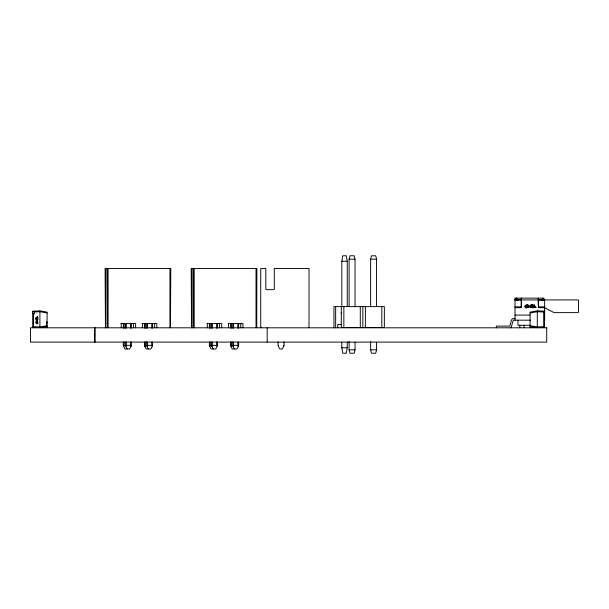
<?xml version="1.0" encoding="UTF-8"?>
<svg xmlns="http://www.w3.org/2000/svg" width="609" height="609" viewBox="0 0 609 609"><rect width="100%" height="100%" fill="white"/><g stroke="black" fill="none" stroke-linecap="round" stroke-linejoin="round"><path stroke-width="0.91" d="M37.073 319.847L37.377 320.113L37.271 318.857L37.986 318.842M521.274 307.682L521.357 298.144L521.274 307.682L515.008 307.682M37.218 317.289C38.177 317.099 36.494 317.434 37.073 318.294C38.154 318.606 37.788 315.652 37.073 316.931L37.667 317.335L37.073 316.931L37.575 316.741M37.469 321.423C37.834 322.526 37.872 320.25 36.875 320.806L35.916 321.719A0.99 0.99 0 0 0 35.847 322.488L36.433 323.661A0.792 0.792 0 0 0 37.598 323.6C39.083 322.922 36.205 320.753 37.271 322.458L37.431 323.288L36.707 323.501L36.197 321.811L37.088 321.072L37.583 321.818M36 319.291C37.629 320.715 34.561 318.469 36.669 318.058L35.984 317.791L36.669 317.434L35.984 317.791C37.111 317.715 36.829 320.326 35.984 320.197M39.905 327.771L39.905 310.887L32.696 311.229L32.696 327.421L35.398 327.566M540.883 327.612L544.484 327.421L544.484 311.229L537.283 310.856L537.283 327.802M37.073 320.197C37.986 320.677 37.918 318.263 37.286 319.421L37.377 319.862M544.484 313.064L544.248 313.643M341.832 306.616L341.832 261.208L342.791 255.78L346.3 255.78L347.252 261.208L347.252 306.616M347.252 342.182L347.252 347.792L346.3 353.22L342.791 353.22L341.832 347.792L341.832 342.182M530.378 304.934L530.378 305.984L531.292 304.957L532.51 304.934M530.919 306.601L530.378 306.601L530.378 307.644L531.665 307.164L531.139 306.951M531.505 304.919L531.969 304.934L531.969 305.984L530.926 305.863M533.849 307.53L533.278 307.644L533.278 306.601L533.819 306.601M349.109 306.616L349.109 259.168L349.954 255.78L354.194 255.78L355.039 259.168L355.039 306.616M370.63 306.616L370.63 259.168L371.475 255.78L375.715 255.78L376.56 259.168L376.56 306.616M355.039 342.327L355.039 349.832L354.194 353.22L349.954 353.22L349.109 349.832L349.109 341.824M376.56 342.327L376.56 349.832L375.715 353.22L371.475 353.22L370.63 349.832L370.63 341.824M46.078 326.272L45.66 326.698M170.421 327.657L170.794 268.493L105.098 268.493L105.471 327.657L105.943 327.802L105.943 268.493M256.732 327.421L256.876 268.493L191.18 268.493L191.553 327.657L192.025 327.802L192.025 268.493M532.319 306.913L532.647 307.964L533.004 306.898L532.761 307.461L532.076 306.883L531.847 307.484M534.093 305.139L533.788 305.984L534.184 304.934L534.588 305.984L534.184 304.934M535.41 306.807L535.105 307.644L535.501 306.601L535.905 307.644L535.501 306.601M37.689 318.202L37.271 318.477L37.644 318.606L37.377 317.959M283.992 345.668L282.332 348.98L279.79 348.98L278.13 345.668M125.713 346.087C126.817 344.998 130.044 344.945 131.148 346.087M144.744 346.087L147.035 345.592M146.898 346.087C148.002 344.945 151.222 344.998 152.326 346.087M209.641 346.087L211.94 345.592M211.795 346.087C212.899 344.983 216.126 344.983 217.23 346.087M230.826 346.087L233.118 345.592M232.981 346.087C234.084 344.998 237.304 344.945 238.408 346.087M170.733 327.277L169.949 327.802L169.949 268.493M256.815 327.277L256.031 327.802L256.031 268.493M32.696 327.421L33.495 326.622L33.495 313.909L32.696 313.064M544.484 311.229L543.685 312.036L543.685 326.622L544.484 327.421M518.396 299.933L515.008 299.933L516.782 299.841C517.719 297.139 514.917 298.372 515.008 299.925L521.357 299.841L515.008 299.841M261.253 327.277L260.728 327.802L260.728 268.493L265.813 268.493L265.813 288.826A0.845 0.845 0 0 0 266.658 289.671L273.433 289.671A0.845 0.845 0 0 0 274.286 288.826L274.286 268.493L309.022 268.493L309.022 327.802L308.497 327.277M123.688 345.882L125.857 345.592M125.842 345.882L126.314 345.592L126.314 341.923M144.873 345.882L145.345 345.592L145.345 341.923M211.924 345.882L212.396 345.592L212.396 341.923M233.102 345.882L233.574 345.592L233.574 341.923M46.421 327.802L47.099 327.124L47.099 312.128L39.905 310.887M534.329 307.644L534.809 306.814C533.347 305.779 534.656 309.25 534.047 306.601M532.532 305.863L531.969 305.984L531.969 304.934M40.795 327.642L47.099 326.531M537.283 310.856L530.081 312.128L530.081 327.124L530.759 327.802M47.099 325.693L39.897 326.957L33.495 326.622M530.081 312.957L537.283 311.701L543.685 312.036M516.44 298.182L516.782 299.841M531.208 307.652L531.162 307.256L531.444 307.629C530.431 307.24 532.099 308.139 531.665 307.164L530.378 307.644L530.378 306.601M521.274 299.933L544.659 299.933L544.659 320.174M543.685 326.622L537.283 326.964L530.081 325.693M34.393 311.991L39.897 311.701L47.099 312.957M37.301 319.177L37.75 319.238M36.593 318.781C34.972 319.002 37.712 319.2 35.984 318.454L36.593 318.568L36.319 318.096M349.109 259.168L355.039 259.168M370.63 259.168L376.56 259.168M341.832 261.208L347.252 261.208M515.008 320.174L515.008 298.144L542.878 298.144A1.781 1.781 0 0 1 544.659 299.925L538.386 299.925L538.303 298.144L538.386 307.682L544.659 307.682M541.272 299.933L577.705 299.925A0.845 0.845 0 0 1 578.55 300.77L578.55 311.785A0.845 0.845 0 0 1 577.705 312.63L554.137 312.63L544.659 307.766M533.895 305.695L534.329 305.695M515.008 306.867L521.274 306.867M538.386 306.867L544.659 306.867M535.204 307.362L535.646 307.362M515.008 315.089L529.83 315.089M515.008 318.477L513.844 318.477A2.543 2.543 0 0 0 511.385 320.364L509.855 326.104L496.365 326.104L496.365 327.802M530.31 320.174L513.844 320.174A0.845 0.845 0 0 0 513.022 320.806L511.324 327.17A0.845 0.845 0 0 1 510.502 327.802M47.099 321.872L46.672 321.872L46.512 325.937M46.672 322.717L47.099 322.717M120.879 323.562L135.632 323.562L135.632 327.802M142.057 323.562L156.817 323.562L156.817 327.802M206.961 323.562L221.714 323.562L221.714 327.802M228.139 323.562L242.9 323.562L242.9 327.802M341.383 324.414L337.767 324.414L337.767 327.802M530.31 325.259L517.97 325.259L517.97 320.174M341.832 347.792L347.252 347.792M349.109 349.832L355.039 349.832M370.63 349.832L376.56 349.832M33.495 313.909L34.393 313.955L34.393 311.146M37.286 319.664L37.689 319.832M37.08 317.517L37.689 317.921M37.728 319.466L37.286 319.421M530.081 326.531L536.384 327.642M543.411 298.227L542.878 298.144L542.878 299.841M193.852 327.733L193.335 326.949L193.335 268.493M105.623 327.733L105.159 327.277M283.649 345.882L283.779 346.087M33.191 311.739L32.696 311.229M238.286 345.882L237.814 345.592L237.814 341.923M131.019 345.882L130.547 345.592L130.547 341.923M107.253 268.493L107.496 327.551M193.396 327.277L194.18 327.802L194.18 268.493M107.313 327.277L108.097 327.802L108.097 268.493M234.427 348.98L232.729 345.592L232.729 341.923M213.241 348.98L211.551 345.592L211.551 341.923M148.345 348.98L146.647 345.592L146.647 341.923M127.159 348.98L125.462 345.592L125.462 341.923M529.457 306.281L529.518 306.609A1.043 1.043 0 0 1 529.236 307.317C526.633 308.474 530.789 305.634 527.364 305.101A1.051 1.051 0 0 0 526.519 305.528L526.366 305.817C524.357 305.939 525.605 307.362 526.93 306.898L527.934 306.373L528.163 306.769L526.526 308.131L525.194 307.4A1.21 1.21 0 0 1 525.643 305.299L526.671 304.82A1.507 1.507 0 0 1 528.064 304.827L528.779 305.627A1.043 1.043 0 0 1 529.449 306.251M538.303 299.925L538.386 307.682M542.786 311.146L542.786 311.564M533.278 306.601L533.278 307.644M524.083 325.259L524.083 327.802M519.797 325.259L519.797 327.802M516.698 298.144L516.698 299.841M381.813 306.616L381.813 327.543M370.714 341.9L370.714 342.608M365.377 306.616L365.377 327.543M362.835 306.616L362.835 327.543M360.292 306.616L360.292 327.543M349.193 341.9L349.193 342.608M343.857 306.616L343.857 327.543M341.314 306.616L341.314 327.543L384.355 327.543L384.355 306.616L333.953 306.616L333.953 327.802M341.23 312.866L341.23 313.323M335.65 306.616L335.65 327.802M284.03 341.923L284.03 345.592M278.1 341.923L278.1 345.592M267.176 327.802L267.176 342.121M240.745 323.562L240.745 327.802M238.659 323.562L238.659 328.152M238.659 341.923L238.659 345.592L236.962 348.98L232.273 348.98L230.575 345.592L230.575 341.923M237.814 323.562L237.814 328.152M233.574 323.562L233.574 328.152M232.729 323.562L232.729 328.152M231.428 323.562L231.428 328.152M231.428 341.923L231.428 345.592M230.575 323.562L230.575 328.152M228.489 323.562L228.489 327.802M219.56 323.562L219.56 327.802M217.482 323.562L217.482 328.152M217.482 341.923L217.482 345.592L215.784 348.98L211.087 348.98L209.397 345.592L209.397 341.923M216.629 323.562L216.629 328.152M216.629 341.923L216.629 345.592M212.396 323.562L212.396 328.152M211.551 323.562L211.551 328.152M210.242 323.562L210.242 328.152M210.242 341.923L210.242 345.592M209.397 323.562L209.397 328.152M207.311 323.562L207.311 327.802M154.663 323.562L154.663 327.802M152.577 323.562L152.577 328.152M152.577 341.923L152.577 345.592L150.88 348.98L146.19 348.98L144.493 345.592L144.493 341.923M151.732 323.562L151.732 328.152M151.732 341.923L151.732 345.592M147.492 323.562L147.492 328.152M147.492 341.923L147.492 345.592M146.647 323.562L146.647 328.152M145.345 323.562L145.345 328.152M144.493 323.562L144.493 328.152M142.407 323.562L142.407 327.802M133.478 323.562L133.478 327.802M131.399 323.562L131.399 328.152M131.399 341.923L131.399 345.592L129.702 348.98L125.005 348.98L123.315 345.592L123.315 341.923M130.547 323.562L130.547 328.152M126.314 323.562L126.314 328.152M125.462 323.562L125.462 328.152M124.16 323.562L124.16 328.152M124.16 341.923L124.16 345.592M123.315 323.562L123.315 328.152M121.229 323.562L121.229 327.802M94.905 327.802L94.905 342.121M94.798 327.802L94.798 342.121M533.583 305.444L533.339 305.901C532.258 306.51 532.609 304.157 533.492 305.147L533.583 305.444M526.656 307.408L526.077 307.408L526.656 307.408M546.73 327.802L30.45 327.802L30.45 342.121L546.73 342.121L546.73 327.802"/></g></svg>
